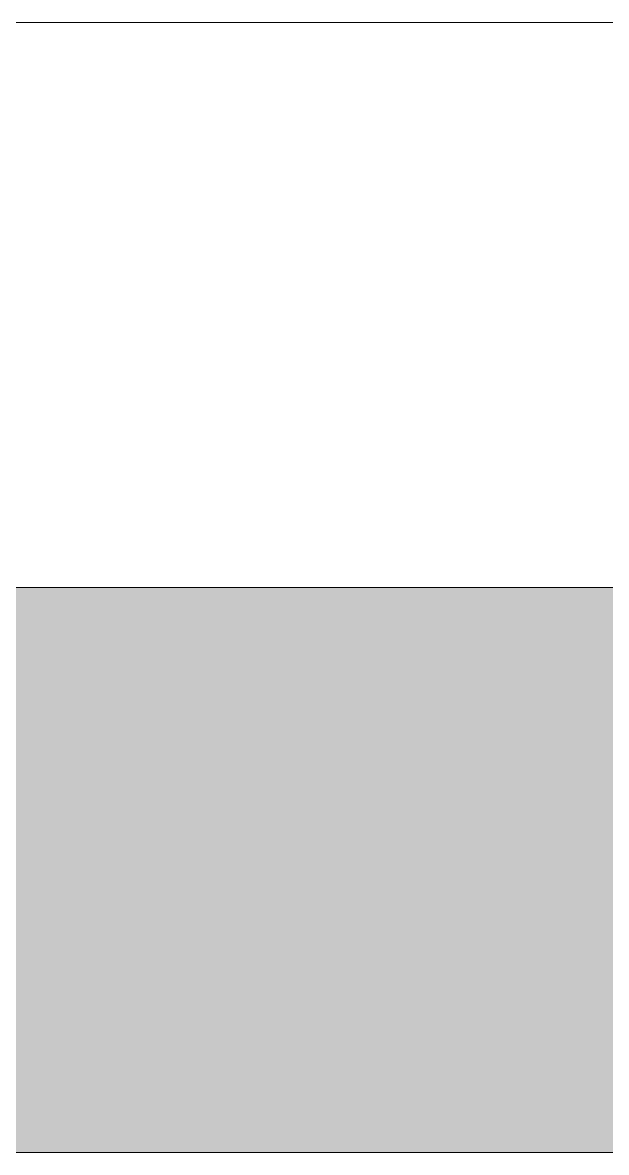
# Model space of a CAD drawing. Header units: millimetres. Extents: x -68946 to 288321, y -402657 to 324925.
# Drawn here: x 113922.2 to 114129.1, y -218780.9 to -218380.9 of the extents above; entities that cross this region are included whole.
import ezdxf

# ---------------------------------------------------------------- set-up
doc = ezdxf.new("R2010")
doc.units = ezdxf.units.MM
doc.linetypes.add('ADSK_Линия сетки', pattern=[2500, 2000, -250, 0, -250])
for name, color, linetype, lineweight in [('A-FLOR-____-OTLN', 192, 'Continuous', 9), ('A-GLAZ-CWMG-MCUT', 51, 'Continuous', 9), ('A-GLAZ-CWMG-OTLN', 51, 'Continuous', 5), ('S-GRID-____-OTLN', 250, 'Continuous', 9)]:
    doc.layers.add(name, color=color, linetype=linetype, lineweight=lineweight)

# ---------------------------------------------------------------- blocks, each defined once
blk = doc.blocks.new('Прямоугольный импост - Рядовой 50х200-40428489-АР1_Маркировочный план 3 этажа секция 2_3')
at = {"layer": 'A-GLAZ-CWMG-OTLN'}
blk.add_hatch(color=10, dxfattribs=at).paths.add_polyline_path([(85205, 39775.02), (85205, 39975.02), (84195, 39975.02), (84195, 39775.02), (85204.87, 39775.02)])
at = {"layer": 'A-GLAZ-CWMG-MCUT', "lineweight": 5}
for p, q in [((85205, 39975.02), (84195, 39975.02)), ((84195, 39775.02), (85205, 39775.02))]:
    blk.add_line(p, q, dxfattribs=at)

msp = doc.modelspace()

# ---------------------------------------------------------------- linework, layer by layer
at = {"layer": 'A-FLOR-____-OTLN', "lineweight": 5}
msp.add_line((115402.9057, -218380.9056), (110102.9057, -218380.9056), dxfattribs=at)
at = {"layer": 'S-GRID-____-OTLN', "linetype": 'ADSK_Линия сетки'}
msp.add_line((93236.8325, -218580.9286), (184510.8783, -218580.9286), dxfattribs=at)

# ---------------------------------------------------------------- block references
at = {"layer": 'A-GLAZ-CWMG-OTLN'}
msp.add_blockref('Прямоугольный импост - Рядовой 50х200-40428489-АР1_Маркировочный план 3 этажа секция 2_3', (29112.9057, -258555.9292), dxfattribs=at)

doc.saveas('drawing.dxf')
